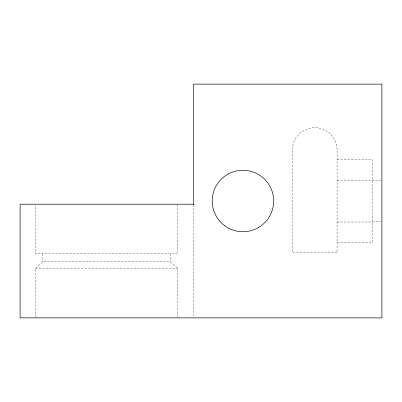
<?xml version="1.0" encoding="UTF-8"?>
<svg xmlns="http://www.w3.org/2000/svg" width="402" height="402" viewBox="0 0 402 402"><rect width="100%" height="100%" fill="white"/><g stroke="black" fill="none" stroke-linecap="round" stroke-linejoin="round"><path stroke-width="0.3" stroke-dasharray="2.01 1.51" d="M35.466 317.243L35.466 268.24L42.712 261.833L170.383 261.833L177.629 268.24L177.629 317.243M337.077 159.589L372.292 159.589L372.292 242.833L337.077 242.833M337.077 180.397L372.292 180.397M372.292 180.789L381.9 180.789M372.292 221.628L381.9 221.628M337.077 222.02L372.292 222.02M35.466 268.24L177.629 268.24M193.638 204.829L193.638 317.238M177.629 204.824L177.629 253.828L35.466 253.828L35.466 204.824M170.383 253.828L170.383 261.833M42.712 253.828L42.712 261.833M337.077 252.436L292.41 252.436L292.41 149.981A22.331 22.331 0 0 1 314.741 127.65A22.331 22.331 0 0 1 337.077 149.981L337.077 252.436"/><path stroke-width="0.6" d="M193.638 204.201L20.1 204.201L20.1 317.866L381.9 317.866L381.9 84.134L193.638 84.134L193.638 204.447M224.612 225.673A30.738 30.738 0 0 0 273.476 204.538A30.738 30.738 0 0 0 230.738 172.79A30.738 30.738 0 0 0 224.612 225.673"/></g></svg>
